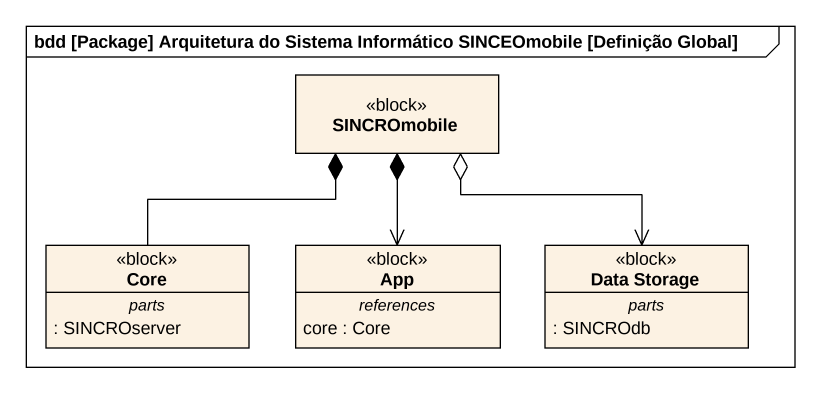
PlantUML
@startuml
mainframe bdd [Package] Arquitetura do Sistema Informático SINCEOmobile [Definição Global]
hide circle
hide empty members
class SINCROmobile <<block>>
class Core <<block>> {
  -- parts --
  : SINCROserver
}
class App <<block>> {
  -- references --
  core : Core
}
class "Data Storage" as Data_Storage <<block>> {
  -- parts --
  : SINCROdb
}
SINCROmobile *-- Core
SINCROmobile *--> App
SINCROmobile o--> Data_Storage
@enduml
